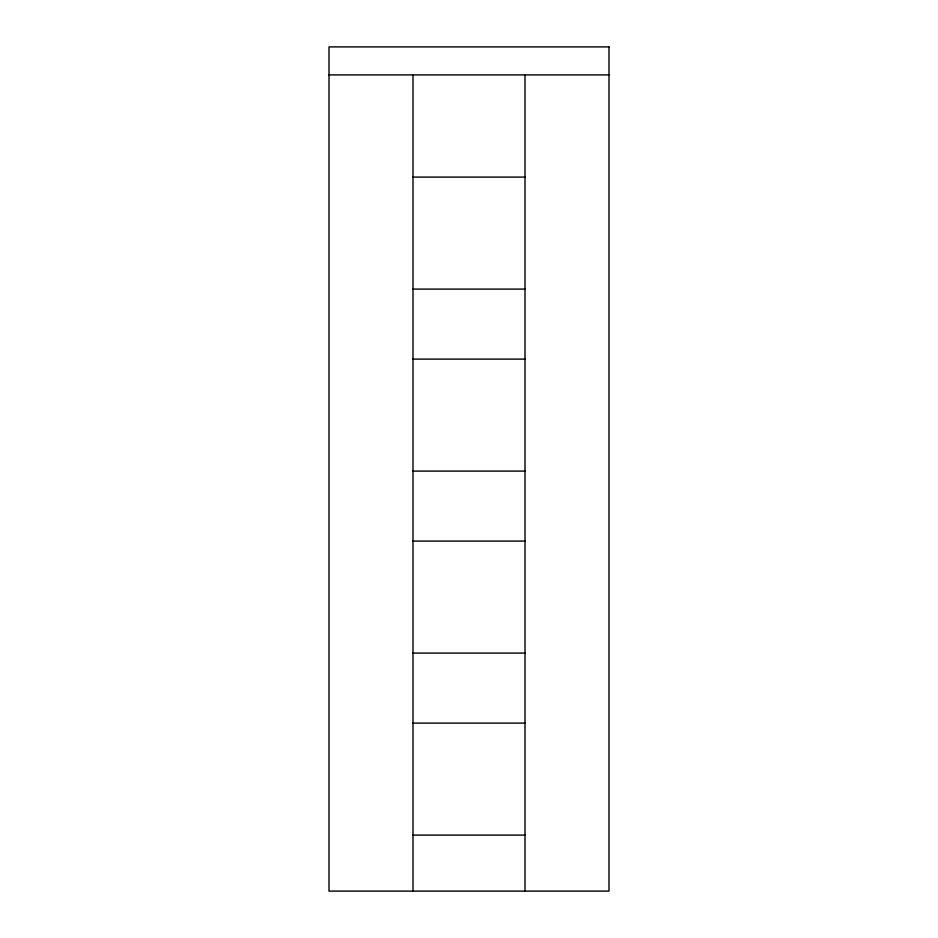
<?xml version="1.0" encoding="UTF-8"?>
<svg xmlns="http://www.w3.org/2000/svg" width="938" height="938" viewBox="0 0 938 938"><rect width="100%" height="100%" fill="white"/><g stroke="black" fill="none" stroke-linecap="round" stroke-linejoin="round"><path stroke-width="1.41" d="M329.004 74.899L608.996 74.899M413.001 177.094L524.999 177.094M413.001 289.103L524.999 289.103M413.001 359.102L524.999 359.102M413.001 471.099L524.999 471.099M413.001 541.097L524.999 541.097M413.001 653.094L524.999 653.094M413.001 723.104L524.999 723.104M413.001 835.101L524.999 835.101M524.999 74.899L524.999 891.1M413.001 74.899L413.001 891.1M608.996 46.9L329.004 46.9L329.004 891.1L608.996 891.1L608.996 46.9"/></g></svg>
